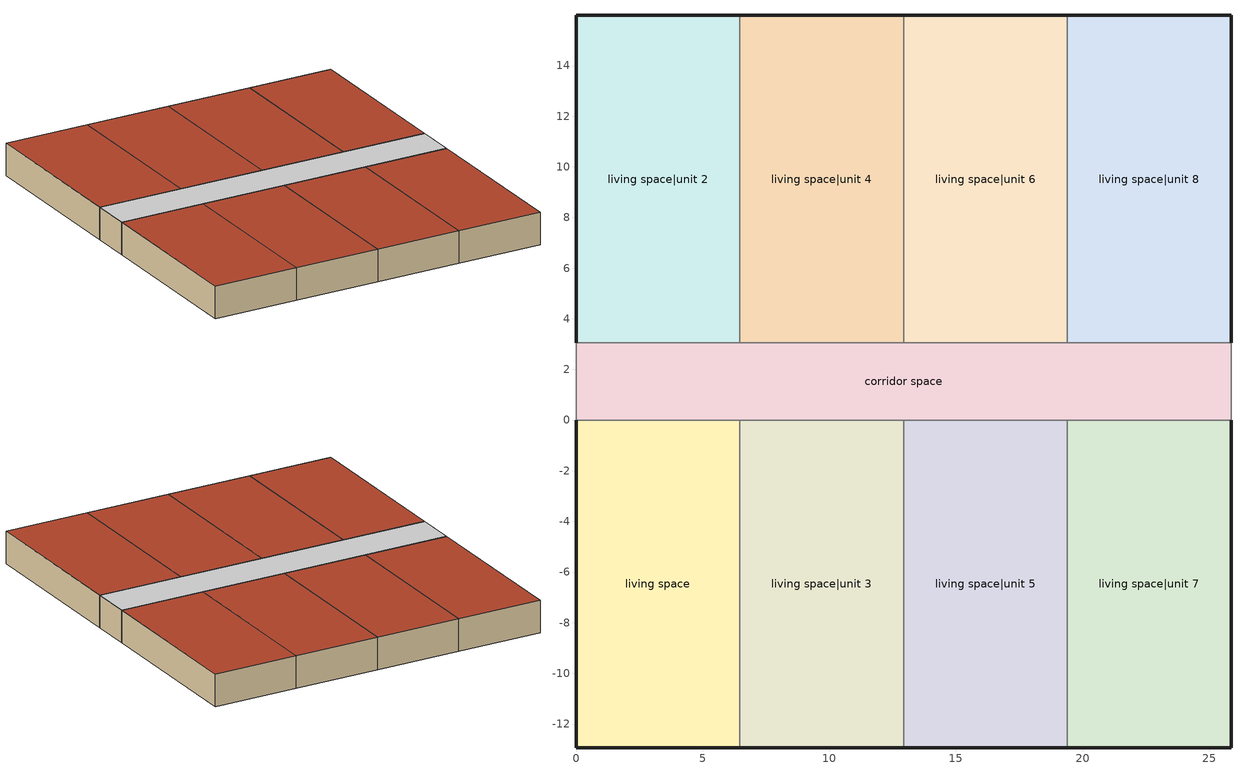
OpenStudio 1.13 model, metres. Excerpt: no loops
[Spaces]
living space
 floor ground: 0,-12.93 0,0 6.47,0 6.47,-12.93 z0
 wall outside: 0,0 0,-12.93 6.47,-12.93 z0:2.44
 wall adiabatic: 6.47,0 0,0 z0:2.44
 wall to living space|unit 3: 6.47,-12.93 6.47,0 z0:2.44
 roof outside: 6.47,-12.93 6.47,0 0,0 0,-12.93 z2.44
living space|unit 2
 floor ground: 0,3.05 0,15.98 6.47,15.98 6.47,3.05 z0
 wall outside: 6.47,15.98 0,15.98 0,3.05 z0:2.44
 wall to living space|unit 4: 6.47,3.05 6.47,15.98 z0:2.44
 wall adiabatic: 0,3.05 6.47,3.05 z0:2.44
 roof outside: 6.47,3.05 6.47,15.98 0,15.98 0,3.05 z2.44
living space|unit 3
 floor ground: 6.47,-12.93 6.47,0 12.93,0 12.93,-12.93 z0
 wall outside: 6.47,-12.93 12.93,-12.93 z0:2.44
 wall adiabatic: 12.93,0 6.47,0 z0:2.44
 wall to living space|unit 5: 12.93,-12.93 12.93,0 z0:2.44
 roof outside: 12.93,-12.93 12.93,0 6.47,0 6.47,-12.93 z2.44
living space|unit 4
 floor ground: 6.47,3.05 6.47,15.98 12.93,15.98 12.93,3.05 z0
 wall outside: 12.93,15.98 6.47,15.98 z0:2.44
 wall to living space|unit 6: 12.93,3.05 12.93,15.98 z0:2.44
 wall adiabatic: 6.47,3.05 12.93,3.05 z0:2.44
 roof outside: 12.93,3.05 12.93,15.98 6.47,15.98 6.47,3.05 z2.44
living space|unit 5
 floor ground: 12.93,-12.93 12.93,0 19.4,0 19.4,-12.93 z0
 wall outside: 12.93,-12.93 19.4,-12.93 z0:2.44
 wall adiabatic: 19.4,0 12.93,0 z0:2.44
 wall to living space|unit 7: 19.4,-12.93 19.4,0 z0:2.44
 roof outside: 19.4,-12.93 19.4,0 12.93,0 12.93,-12.93 z2.44
living space|unit 6
 floor ground: 12.93,3.05 12.93,15.98 19.4,15.98 19.4,3.05 z0
 wall outside: 19.4,15.98 12.93,15.98 z0:2.44
 wall to living space|unit 8: 19.4,3.05 19.4,15.98 z0:2.44
 wall adiabatic: 12.93,3.05 19.4,3.05 z0:2.44
 roof outside: 19.4,3.05 19.4,15.98 12.93,15.98 12.93,3.05 z2.44
living space|unit 7
 floor ground: 19.4,-12.93 19.4,0 25.86,0 25.86,-12.93 z0
 wall outside: 19.4,-12.93 25.86,-12.93 25.86,0 z0:2.44
 wall adiabatic: 25.86,0 19.4,0 z0:2.44
 roof outside: 25.86,-12.93 25.86,0 19.4,0 19.4,-12.93 z2.44
living space|unit 8
 floor ground: 19.4,3.05 19.4,15.98 25.86,15.98 25.86,3.05 z0
 wall outside: 25.86,3.05 25.86,15.98 19.4,15.98 z0:2.44
 wall adiabatic: 19.4,3.05 25.86,3.05 z0:2.44
 roof outside: 25.86,3.05 25.86,15.98 19.4,15.98 19.4,3.05 z2.44
corridor space
 floor adiabatic: 0,0 0,3.05 25.86,3.05 25.86,0 z0
 wall adiabatic: 0,3.05 0,0 6.47,0 12.93,0 19.4,0 25.86,0 25.86,3.05 19.4,3.05 12.93,3.05 6.47,3.05 0,3.05 z0:2.44
 ceiling adiabatic: 25.86,0 25.86,3.05 0,3.05 0,0 z2.44
[Schedule:Day]
residential heating season allday1; residential heating season allday2; residential heating season allday3; residential heating season allday4; residential heating season allday5; residential heating season allday6; residential heating season allday10; residential heating season allday11; residential heating season allday12; residential cooling season allday5; residential cooling season allday6; residential cooling season allday7; residential cooling season allday8; residential cooling season allday9; residential cooling season allday10: 1, 0, 1, 2, 0, 1, 3, 0, 1, 4, 0, 1, 5, 0, 1, 6, 0, 1, 7, 0, 1, 8, 0, 1, 9, 0, 1, 10, 0, 1, 11, 0, 1, 12, 0, 1, 13, 0, 1, 14, 0, 1, 15, 0, 1, 16, 0, 1, 17, 0, 1, 18, 0, 1, 19, 0, 1, 20, 0, 1, 21, 0, 1, 22, 0, 1, 23, 0, 1, 24, 0, 1
residential heating season allday7; residential heating season allday8; residential heating season allday9; residential cooling season allday1; residential cooling season allday2; residential cooling season allday3; residential cooling season allday4; residential cooling season allday11; residential cooling season allday12: 1, 0, 0, 2, 0, 0, 3, 0, 0, 4, 0, 0, 5, 0, 0, 6, 0, 0, 7, 0, 0, 8, 0, 0, 9, 0, 0, 10, 0, 0, 11, 0, 0, 12, 0, 0, 13, 0, 0, 14, 0, 0, 15, 0, 0, 16, 0, 0, 17, 0, 0, 18, 0, 0, 19, 0, 0, 20, 0, 0, 21, 0, 0, 22, 0, 0, 23, 0, 0, 24, 0, 0
residential heating setpoint allday1; residential heating setpoint allday2; residential heating setpoint allday3; residential heating setpoint allday4; residential heating setpoint allday5; residential heating setpoint allday6; residential heating setpoint allday10; residential heating setpoint allday11; residential heating setpoint allday12; residential heating setpoint allday1 9; residential heating setpoint allday2 9; residential heating setpoint allday3 9; residential heating setpoint allday4 9; residential heating setpoint allday5 9; residential heating setpoint allday6 9; residential heating setpoint allday10 9; residential heating setpoint allday11 9; residential heating setpoint allday12 9; residential heating setpoint allday1 11; residential heating setpoint allday2 11; residential heating setpoint allday3 11; residential heating setpoint allday4 11; residential heating setpoint allday5 11; residential heating setpoint allday6 11; residential heating setpoint allday10 11; residential heating setpoint allday11 11; residential heating setpoint allday12 11; residential heating setpoint allday10 14; residential heating setpoint allday11 14; residential heating setpoint allday12 14: 1, 0, 21.6667, 2, 0, 21.6667, 3, 0, 21.6667, 4, 0, 21.6667, 5, 0, 21.6667, 6, 0, 21.6667, 7, 0, 21.6667, 8, 0, 21.6667, 9, 0, 21.6667, 10, 0, 21.6667, 11, 0, 21.6667, 12, 0, 21.6667, 13, 0, 21.6667, 14, 0, 21.6667, 15, 0, 21.6667, 16, 0, 21.6667, 17, 0, 21.6667, 18, 0, 21.6667, 19, 0, 21.6667, 20, 0, 21.6667, 21, 0, 21.6667, 22, 0, 21.6667, 23, 0, 21.6667, 24, 0, 21.6667
residential heating setpoint allday7; residential heating setpoint allday8; residential heating setpoint allday9; residential heating setpoint allday7 9; residential heating setpoint allday8 9; residential heating setpoint allday9 9; residential heating setpoint allday7 11; residential heating setpoint allday8 11; residential heating setpoint allday9 11; residential heating setpoint allday9 14: 1, 0, -10000, 2, 0, -10000, 3, 0, -10000, 4, 0, -10000, 5, 0, -10000, 6, 0, -10000, 7, 0, -10000, 8, 0, -10000, 9, 0, -10000, 10, 0, -10000, 11, 0, -10000, 12, 0, -10000, 13, 0, -10000, 14, 0, -10000, 15, 0, -10000, 16, 0, -10000, 17, 0, -10000, 18, 0, -10000, 19, 0, -10000, 20, 0, -10000, 21, 0, -10000, 22, 0, -10000, 23, 0, -10000, 24, 0, -10000
residential cooling setpoint allday1; residential cooling setpoint allday2; residential cooling setpoint allday3; residential cooling setpoint allday4; residential cooling setpoint allday11; residential cooling setpoint allday12; residential cooling setpoint allday1 9; residential cooling setpoint allday2 9; residential cooling setpoint allday3 9; residential cooling setpoint allday4 9; residential cooling setpoint allday11 9; residential cooling setpoint allday12 9; residential cooling setpoint allday1 11; residential cooling setpoint allday2 11; residential cooling setpoint allday3 11; residential cooling setpoint allday4 11; residential cooling setpoint allday11 11; residential cooling setpoint allday12 11; residential cooling setpoint allday1 14; residential cooling setpoint allday2 14; residential cooling setpoint allday3 14; residential cooling setpoint allday4 14; residential cooling setpoint allday11 14; residential cooling setpoint allday12 14: 1, 0, 10000, 2, 0, 10000, 3, 0, 10000, 4, 0, 10000, 5, 0, 10000, 6, 0, 10000, 7, 0, 10000, 8, 0, 10000, 9, 0, 10000, 10, 0, 10000, 11, 0, 10000, 12, 0, 10000, 13, 0, 10000, 14, 0, 10000, 15, 0, 10000, 16, 0, 10000, 17, 0, 10000, 18, 0, 10000, 19, 0, 10000, 20, 0, 10000, 21, 0, 10000, 22, 0, 10000, 23, 0, 10000, 24, 0, 10000
residential cooling setpoint allday5; residential cooling setpoint allday6; residential cooling setpoint allday7; residential cooling setpoint allday8; residential cooling setpoint allday9; residential cooling setpoint allday10; residential cooling setpoint allday5 9; residential cooling setpoint allday6 9; residential cooling setpoint allday7 9; residential cooling setpoint allday8 9; residential cooling setpoint allday9 9; residential cooling setpoint allday10 9; residential cooling setpoint allday5 11; residential cooling setpoint allday6 11; residential cooling setpoint allday7 11; residential cooling setpoint allday8 11; residential cooling setpoint allday9 11; residential cooling setpoint allday10 11; residential cooling setpoint allday5 14; residential cooling setpoint allday6 14; residential cooling setpoint allday7 14; residential cooling setpoint allday8 14; residential cooling setpoint allday9 14; residential cooling setpoint allday10 14: 1, 0, 24.4444, 2, 0, 24.4444, 3, 0, 24.4444, 4, 0, 24.4444, 5, 0, 24.4444, 6, 0, 24.4444, 7, 0, 24.4444, 8, 0, 24.4444, 9, 0, 24.4444, 10, 0, 24.4444, 11, 0, 24.4444, 12, 0, 24.4444, 13, 0, 24.4444, 14, 0, 24.4444, 15, 0, 24.4444, 16, 0, 24.4444, 17, 0, 24.4444, 18, 0, 24.4444, 19, 0, 24.4444, 20, 0, 24.4444, 21, 0, 24.4444, 22, 0, 24.4444, 23, 0, 24.4444, 24, 0, 24.4444
